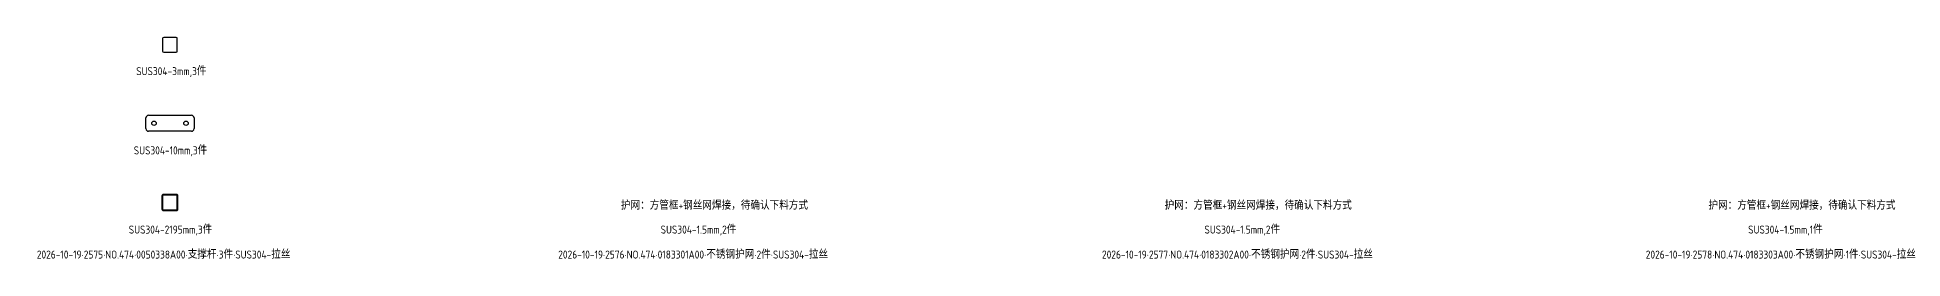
# Model space of a CAD drawing. Header units: inches. Extents: x -1146 to 65066, y 26428 to 27258.
# Drawn here: x 7074 to 14067, y 26431 to 27258 of the extents above; entities that cross this region are included whole.
import ezdxf

# ---------------------------------------------------------------- set-up
doc = ezdxf.new("R2010")
doc.units = ezdxf.units.IN
doc.header["$LTSCALE"] = 0.194989
doc.layers.add('可见 (ISO)', color=7, linetype='Continuous', lineweight=25)
doc.styles.add('Z-English', font='gbenor.shx', dxfattribs={"height": 10, "bigfont": 'hztxt.shx'})

msp = doc.modelspace()

# ---------------------------------------------------------------- linework, layer by layer
at = {"layer": '可见 (ISO)'}
for p, q in [((7544.2, 27254.3), (7544.2, 27207.3)), ((7595.2, 27258.3), (7548.2, 27258.3)), ((7548.2, 27203.3), (7595.2, 27203.3)), ((7599.2, 27207.3), (7599.2, 27254.3)), ((7481.7, 26917), (7481.7, 26957)), ((7491.7, 26967), (7651.7, 26967)), ((7661.7, 26957), (7661.7, 26917)), ((7651.7, 26907), (7491.7, 26907))]:
    msp.add_line(p, q, dxfattribs=at)
for points in [[(7541.7, 26615.7, 0.414214), (7546.7, 26610.7), (7596.7, 26610.7, 0.414214), (7601.7, 26615.7), (7601.7, 26665.7, 0.414214), (7596.7, 26670.7), (7546.7, 26670.7, 0.414214), (7541.7, 26665.7)], [(7544.2, 26615.7, 0.414214), (7546.7, 26613.2), (7596.7, 26613.2, 0.414214), (7599.2, 26615.7), (7599.2, 26665.7, 0.414214), (7596.7, 26668.2), (7546.7, 26668.2, 0.414214), (7544.2, 26665.7)]]:
    msp.add_lwpolyline(points, format="xyb", close=True, dxfattribs=at)
for centre in [(7511.7, 26937), (7631.7, 26937)]:
    msp.add_circle(centre, 8.25, dxfattribs=at)
for centre, radius, start, end in [((7548.2, 27254.3), 4, 90, 180), ((7548.2, 27207.3), 4, 180, -90), ((7595.2, 27254.3), 4, 0, 90), ((7595.2, 27207.3), 4, -90, 0), ((7491.7, 26957), 10, 90, 180), ((7651.7, 26957), 10, 0, 90), ((7491.7, 26917), 10, 180, -90), ((7651.7, 26917), 10, -90, 0)]:
    msp.add_arc(centre, radius, start, end, dxfattribs=at)

# ---------------------------------------------------------------- texts
at = {"color": 3, "style": 'Z-English'}
for s, p in [('SUS304-3mm,3件', (7445.1, 27117)), ('SUS304-10mm,3件', (7435.8, 26820.7)), ('SUS304-2195mm,3件', (7417.2, 26524.4)), ('SUS304-1.5mm,2件', (9411, 26524.4)), ('SUS304-1.5mm,2件', (11449.3, 26524.4)), ('SUS304-1.5mm,1件', (13487.5, 26524.4))]:
    msp.add_text(s, height=30, dxfattribs=at).set_placement(p)
at = {"color": 1, "style": 'Z-English'}
for p in [(9261.9, 26614.4), (11300.2, 26614.4), (13338.4, 26614.4)]:
    msp.add_text('护网：方管框+钢丝网焊接，待确认下料方式', height=30, dxfattribs=at).set_placement(p)
at = {"color": 2, "style": 'Z-English'}
for s, p in [('2026-10-19·2575·NO.474·0050338A00·支撑杆·3件·SUS304-拉丝', (7072.5, 26431)), ('2026-10-19·2576·NO.474·0183301A00·不锈钢护网·2件·SUS304-拉丝', (9027, 26431)), ('2026-10-19·2577·NO.474·0183302A00·不锈钢护网·2件·SUS304-拉丝', (11065.3, 26431)), ('2026-10-19·2578·NO.474·0183303A00·不锈钢护网·1件·SUS304-拉丝', (13103.5, 26431))]:
    msp.add_text(s, height=30, dxfattribs=at).set_placement(p)

doc.saveas('drawing.dxf')
